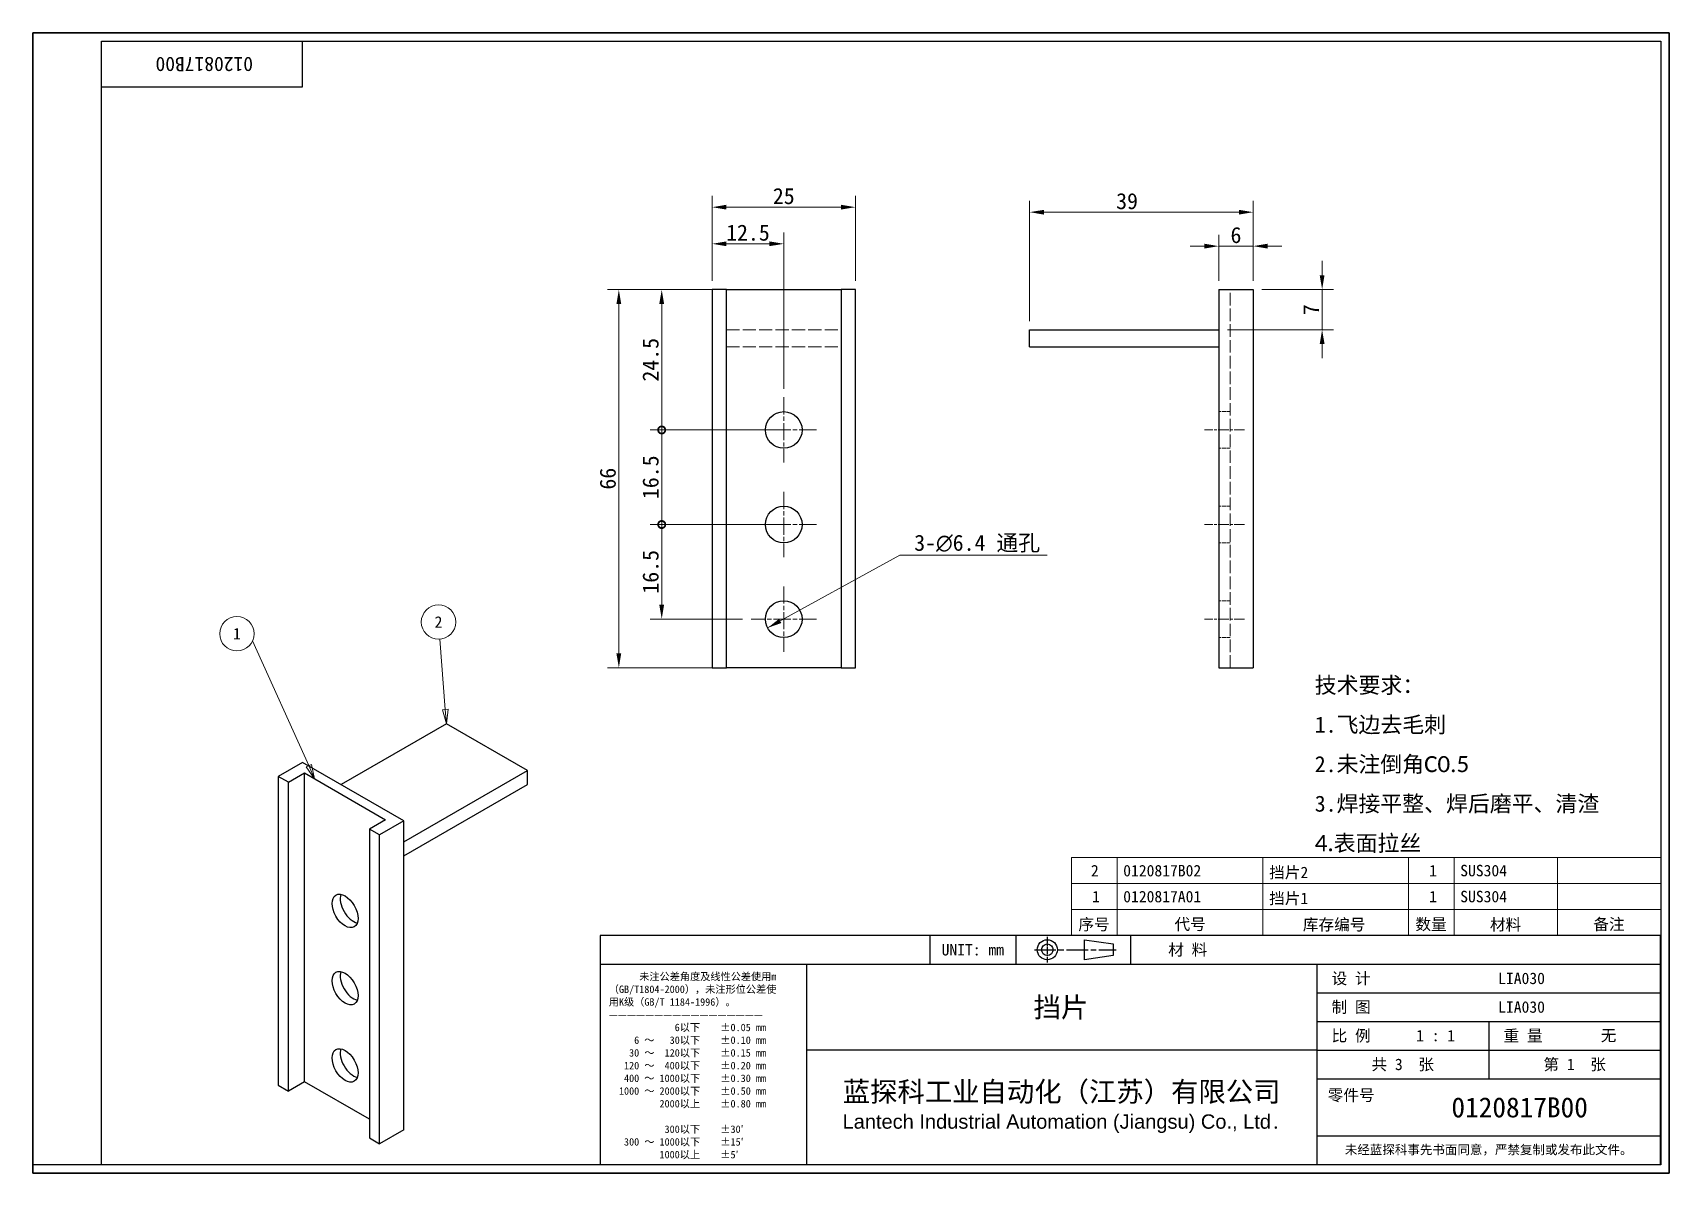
# Model space of a CAD drawing. Header units: millimetres. Extents: x 6 to 292, y 5 to 205.
import ezdxf
from ezdxf.enums import TextEntityAlignment as Align

# ---------------------------------------------------------------- set-up
doc = ezdxf.new("R2010")
doc.units = ezdxf.units.MM
doc.linetypes.add('CHAIN', pattern=[0.3543, 0.2362, -0.0295, 0.0591, -0.0295])
doc.linetypes.add('DASHED', pattern=[0.2067, 0.1654, -0.0413])
for name, color, linetype, lineweight in [('1', 7, 'Continuous', 18), ('可见 (ISO)', 7, 'Continuous', 25), ('图框 (ISO)', 7, 'Continuous', 35), ('标题 (ISO)', 7, 'Continuous', 25)]:
    doc.layers.add(name, color=color, linetype=linetype, lineweight=lineweight)
for name, color, linetype, lineweight, true_color in [('中心标记 (ISO)', 1, 'CHAIN', 18, 0xff0000), ('中心线 (ISO)', 1, 'CHAIN', 18, 0xff0000), ('尺寸 (ISO)', 7, 'Continuous', 18, 0x008000), ('符号 (ISO)', 7, 'Continuous', 18, 0x008000), ('隐藏 (ISO)', 5, 'DASHED', 18, 0x0000ff)]:
    doc.layers.add(name, color=color, linetype=linetype, lineweight=lineweight, true_color=true_color)
doc.styles.add('文本样式164', font='SimSun.ttf')
doc.styles.add('文本样式165', font='SimSun.ttf')
doc.styles.add('文本样式74', font='SimSun.ttf')
doc.styles.add('最新国标', font='simfang.ttf')
doc.styles.add('注释文本 (ISO)', font='simfang.ttf')
doc.dimstyles.new('默认 (GB)', dxfattribs={"dimtxt": 2.8, "dimasz": 2.5, "dimexe": 2, "dimexo": 1.5, "dimgap": 0.5, "dimtad": 1, "dimtoh": 1, "dimdsep": 46, "dimtxsty": '最新国标', "dimcen": 0.09, "dimdle": 10, "dimclrd": 256, "dimclre": 256, "dimclrt": 256, "dimaunit": 1, "dimadec": 3, "dimazin": 2, "dimtfac": 0.535714, "dimtdec": 3, "dimtmove": 0, "dimatfit": 3, "dimfxl": 0, "dimtolj": 1, "dimlwd": -1, "dimlwe": -1, "dimarcsym": 0})
doc.dimstyles.new('默认 (GB)$7', dxfattribs={"dimtxt": 2.8, "dimasz": 2.5, "dimexe": 2, "dimexo": 1.5, "dimgap": 0.5, "dimtad": 1, "dimtoh": 1, "dimdsep": 46, "dimtxsty": '最新国标', "dimcen": 0.09, "dimdle": 10, "dimclrd": 256, "dimclre": 256, "dimclrt": 256, "dimaunit": 1, "dimadec": 3, "dimazin": 2, "dimtfac": 0.535714, "dimtdec": 3, "dimtmove": 0, "dimatfit": 3, "dimfxl": 0, "dimtolj": 1, "dimlwd": -1, "dimlwe": -1, "dimarcsym": 0})

# ---------------------------------------------------------------- blocks, each defined once
blk = doc.blocks.new('图框 最新国标')
at = {"layer": '图框 (ISO)'}
for p, q in [((6, 7), (6, 204.5)), ((6, 204.5), (291.5, 204.5)), ((291.5, 204.5), (291.5, 5.5)), ((6, 7), (6, 5.5)), ((6, 7), (6, 5.5)), ((291.5, 5.5), (6, 5.5))]:
    blk.add_line(p, q, dxfattribs=at)
at = {"layer": '图框 (ISO)', "color": 7, "linetype": 'Continuous', "lineweight": 25}
for p, q in [((18, 203), (290, 203)), ((18, 7), (18, 203)), ((18, 203), (290, 203)), ((53, 203), (53, 195)), ((290, 203), (290, 7)), ((290, 203), (290, 7)), ((53, 195), (18, 195)), ((290, 7), (6, 7)), ((290, 7), (18, 7))]:
    blk.add_line(p, q, dxfattribs=at)
at = {"layer": '图框 (ISO)', "style": '文本样式74'}
blk.add_attdef('零件代号_001', (44.43, 200.25), '', height=2.5, rotation=180, dxfattribs=at)
blk = doc.blocks.new('标题栏 最新国标')
at = {"layer": '标题 (ISO)'}
for p, q in [((381.98, -183.84), (196.98, -183.84)), ((196.98, -183.84), (196.98, -223.84)), ((254.48, -183.84), (254.48, -188.84)), ((269.48, -183.84), (269.48, -188.84)), ((281.48, -188.09), (281.48, -184.59)), ((281.48, -184.59), (286.48, -185.34)), ((286.48, -185.34), (286.48, -187.34)), ((289.48, -183.84), (289.48, -188.84)), ((381.98, -223.84), (381.98, -183.84)), ((383.48, -183.84), (383.48, -225.34)), ((286.48, -187.34), (281.48, -188.09)), ((196.98, -188.84), (381.98, -188.84)), ((232.98, -188.84), (232.98, -223.84)), ((321.98, -188.84), (321.98, -223.84)), ((321.98, -193.84), (381.98, -193.84)), ((321.98, -198.84), (381.98, -198.84)), ((351.98, -198.84), (351.98, -208.84)), ((321.98, -203.84), (232.98, -203.84)), ((321.98, -203.84), (381.98, -203.84)), ((321.98, -208.84), (381.98, -208.84)), ((321.98, -218.84), (381.98, -218.84)), ((196.98, -223.84), (381.98, -223.84)), ((383.48, -225.34), (196.98, -225.34))]:
    blk.add_line(p, q, dxfattribs=at)
at = {"layer": '标题 (ISO)', "linetype": 'CHAIN', "ltscale": 5.000333}
blk.add_line((274.98, -184.09), (274.98, -188.59), dxfattribs=at)
at = {"layer": '标题 (ISO)', "linetype": 'CHAIN', "ltscale": 15.834605}
blk.add_line((272.73, -186.34), (286.98, -186.34), dxfattribs=at)
at = {"layer": '标题 (ISO)'}
for radius in [1.75, 1]:
    blk.add_circle((274.98, -186.34), radius, dxfattribs=at)
at = {"layer": '1', "style": '文本样式164'}
for s, p in [('UNIT: mm', (261.98, -186.34)), ('材 料', (299.48, -186.34)), ('设 计', (327.98, -191.34)), ('制 图', (327.98, -196.34)), ('比 例', (327.98, -201.34)), ('重 量', (357.98, -201.34)), ('共 3  张', (336.98, -206.34)), ('第 1  张', (366.98, -206.34))]:
    blk.add_text(s, height=2, dxfattribs=at).set_placement(p, align=Align.MIDDLE_CENTER)
at = {"layer": '标题 (ISO)', "style": '注释文本 (ISO)'}
for s, insert, char_height, attachment_point, line_spacing_factor in [('\\fSimSun|b0|i0;{\\H1.3000;      未注公差角度及线性公差使用m\\P}\\fSimSun|b0|i0;{\\H1.3000;（GB/T1804-2000），未注形位公差使\\P}\\fSimSun|b0|i0;{\\H1.3000;用K级（GB/T 1184-1996）。\\P}\\fSimSun|b0|i0;{\\H1.3000;—————————————————\\P}\\fSimSun|b0|i0;{\\H1.3000;             6以下    ±0.05 mm\\P}\\fSimSun|b0|i0;{\\H1.3000;     6 ～   30以下    ±0.10 mm\\P}\\fSimSun|b0|i0;{\\H1.3000;    30 ～  120以下    ±0.15 mm\\P}\\fSimSun|b0|i0;{\\H1.3000;   120 ～  400以下    ±0.20 mm\\P}\\fSimSun|b0|i0;{\\H1.3000;   400 ～ 1000以下    ±0.30 mm\\P}\\fSimSun|b0|i0;{\\H1.3000;  1000 ～ 2000以下    ±0.50 mm\\P}\\fSimSun|b0|i0;{\\H1.3000;          2000以上    ±0.80 mm\\P}\\fSimSun|b0|i0;{\\H1.3000;\\P}\\fSimSun|b0|i0;{\\H1.3000;           300以下    ±30′\\P}\\fSimSun|b0|i0;{\\H1.3000;   300 ～ 1000以下    ±15′\\P}\\fSimSun|b0|i0;{\\H1.3000;          1000以上    ±5′}', (198.48, -206.63), 1.3, 4, 1.023913), ('{\\fMicrosoft YaHei|b0|i0|c134|p34;\\H1.75x;蓝探科工业自动化（江苏）有限公司\\P\\fArial|b0|i0|c0|p34;\\H0.71429x;Lantech Industrial Automation (Jiangsu) Co., Ltd\\fFangSong|b0|i0|c134|p49;.\\H1.15195x; }', (277.48, -213.84), 2, 5, 0.978695)]:
    blk.add_mtext(s, dxfattribs=dict(at, insert=insert, char_height=char_height, attachment_point=attachment_point, line_spacing_factor=line_spacing_factor))
at = {"layer": '标题 (ISO)', "attachment_point": 5, "style": '注释文本 (ISO)'}
for s, insert, char_height in [('\\fFangSong|b0|i0;零件号', (327.98, -211.84), 2), ('\\fSimSun|b0|i0;{\\H1.6000;未经蓝探科事先书面同意，严禁复制或发布此文件。}', (351.98, -221.34), 1.6)]:
    blk.add_mtext(s, dxfattribs=dict(at, insert=insert, char_height=char_height))
at = {"layer": '标题 (ISO)', "style": '注释文本 (ISO)'}
blk.add_attdef('材料', text='', height=2, dxfattribs=at).set_placement((324.48, -186.34), align=Align.MIDDLE_CENTER)
at = {"layer": '标题 (ISO)'}
for tag, p, height, style in [('设计人_001', (353.63, -192.33), 2, '注释文本 (ISO)'), ('库存编号_001', (272.57, -198.13), 3.5, '文本样式165'), ('设计人_001', (353.63, -197.33), 2, '注释文本 (ISO)'), ('视图比例_001', (339.32, -202.33), 2, '注释文本 (ISO)'), ('质量\\P3;_001', (371.53, -202.3), 2, '注释文本 (ISO)'), ('零件代号_001', (345.48, -215.59), 3.5, '文本样式165')]:
    blk.add_attdef(tag, p, '', height=height, dxfattribs=dict(at, style=style))
blk = doc.blocks.new('明细栏')
at = {"layer": '符号 (ISO)'}
for p, q in [((290, 60.58), (187.2, 60.58)), ((187.2, 60.58), (187.2, 51.53)), ((195.2, 60.58), (195.2, 51.53)), ((220.6, 60.58), (220.6, 51.53)), ((246, 60.58), (246, 51.53)), ((254, 60.58), (254, 51.53)), ((272, 60.58), (272, 51.53)), ((290, 60.58), (290, 51.53)), ((290, 56.05), (187.2, 56.05)), ((290, 51.53), (187.2, 51.53)), ((187.2, 47), (187.2, 51.53)), ((195.2, 47), (195.2, 51.53)), ((220.6, 47), (220.6, 51.53)), ((246, 47), (246, 51.53)), ((254, 47), (254, 51.53)), ((272, 47), (272, 51.53)), ((290, 47), (290, 51.53)), ((290, 47), (187.2, 47))]:
    blk.add_line(p, q, dxfattribs=at)
at = {"layer": '符号 (ISO)', "char_height": 2, "attachment_point": 7, "style": '注释文本 (ISO)'}
for s, insert in [('2', (190.61, 57.3)), ('0120817B02', (196.24, 57.27)), ('挡片2', (221.7, 56.77)), ('1', (249.61, 57.3)), ('SUS304', (255.03, 57.28)), ('1', (190.81, 52.77)), ('0120817A01', (196.24, 52.74)), ('挡片1', (221.7, 52.25)), ('1', (249.61, 52.77)), ('SUS304', (255.03, 52.75)), ('序号', (188.42, 47.71)), ('代号', (205.19, 47.73)), ('库存编号', (227.58, 47.66)), ('数量', (247.21, 47.72)), ('材料', (260.21, 47.68)), ('备注', (278.25, 47.74))]:
    blk.add_mtext(s, dxfattribs=dict(at, insert=insert))
blk = doc.blocks.new('引出序号1')
at = {"layer": '符号 (ISO)'}
for p, q in [((54.16, 76.62), (44.34, 98.41)), ((54.61, 76.82), (53.7, 76.41)), ((53.7, 76.41), (55.18, 74.34)), ((54.16, 76.62), (55.18, 74.34)), ((55.18, 74.34), (54.61, 76.82))]:
    blk.add_line(p, q, dxfattribs=at)
at = {"layer": '符号 (ISO)', "flags": 128}
blk.add_lwpolyline([(53.7, 76.41), (55.18, 74.34), (54.61, 76.82), (53.7, 76.41)], dxfattribs=at)
at = {"layer": '符号 (ISO)'}
blk.add_circle((41.62, 99.64), 3, dxfattribs=at)
blk.add_solid([(53.7, 76.41), (55.18, 74.34), (54.61, 76.82), (53.7, 76.41)], dxfattribs=at)
at = {"layer": '符号 (ISO)', "insert": (41.62, 99.64), "char_height": 2, "attachment_point": 5, "style": '注释文本 (ISO)'}
blk.add_mtext('1', dxfattribs=at)
blk = doc.blocks.new('引出序号2')
at = {"layer": '符号 (ISO)'}
for p, q in [((77.97, 86.42), (77.02, 98.7)), ((78.47, 86.46), (77.48, 86.38)), ((77.48, 86.38), (78.17, 83.93)), ((77.97, 86.42), (78.17, 83.93)), ((78.17, 83.93), (78.47, 86.46))]:
    blk.add_line(p, q, dxfattribs=at)
at = {"layer": '符号 (ISO)', "flags": 128}
blk.add_lwpolyline([(77.48, 86.38), (78.17, 83.93), (78.47, 86.46), (77.48, 86.38)], dxfattribs=at)
at = {"layer": '符号 (ISO)'}
blk.add_circle((76.79, 101.68), 3, dxfattribs=at)
blk.add_solid([(77.48, 86.38), (78.17, 83.93), (78.47, 86.46), (77.48, 86.38)], dxfattribs=at)
at = {"layer": '符号 (ISO)', "insert": (76.79, 101.68), "char_height": 2, "attachment_point": 5, "style": '注释文本 (ISO)'}
blk.add_mtext('2', dxfattribs=at)
blk = doc.blocks.new('_DotSmall')
at = {"color": 0, "linetype": 'ByBlock', "const_width": 0.5}
blk.add_lwpolyline([(-0.0625, 0, 1), (0.0625, 0, 1)], format="xyb", close=True, dxfattribs=at)
blk = doc.blocks.new('*D8')
at = {"layer": 'Defpoints', "color": 0, "transparency": 16777216}
for p in [(115.73, 118.69), (137.02, 118.69), (131.32, 102.19)]:
    blk.add_point(p, dxfattribs=at)
at = {"layer": '尺寸 (ISO)', "color": 116, "true_color": 0x00803f, "transparency": 16777216}
for p, q in [((135.52, 118.69), (113.73, 118.69)), ((115.73, 104.69), (115.73, 118.69)), ((129.82, 102.19), (113.73, 102.19))]:
    blk.add_line(p, q, dxfattribs=at)
blk.add_solid([(115.31, 104.69), (116.14, 104.69), (115.73, 102.19)], dxfattribs=at)
at = {"layer": '尺寸 (ISO)', "color": 116, "true_color": 0x00803f, "transparency": 16777216, "xscale": 2.5, "yscale": 2.5, "zscale": 2.5, "rotation": 90}
blk.add_blockref('_DotSmall', (115.73, 118.69), dxfattribs=at)
at = {"layer": '尺寸 (ISO)', "transparency": 16777216, "insert": (113.8, 110.44), "char_height": 2.8, "attachment_point": 5, "rotation": 90, "style": '最新国标'}
blk.add_mtext('\\A1;16.5', dxfattribs=at)
blk = doc.blocks.new('*D10')
at = {"layer": 'Defpoints', "color": 0, "transparency": 16777216}
for p in [(115.73, 159.69), (127.02, 159.69), (137.02, 135.19)]:
    blk.add_point(p, dxfattribs=at)
at = {"layer": '尺寸 (ISO)', "color": 116, "true_color": 0x00803f, "transparency": 16777216}
for p, q in [((125.52, 159.69), (113.73, 159.69)), ((115.73, 135.19), (115.73, 157.19)), ((135.52, 135.19), (113.73, 135.19))]:
    blk.add_line(p, q, dxfattribs=at)
blk.add_solid([(115.31, 157.19), (116.14, 157.19), (115.73, 159.69)], dxfattribs=at)
at = {"layer": '尺寸 (ISO)', "color": 116, "true_color": 0x00803f, "transparency": 16777216, "xscale": 2.5, "yscale": 2.5, "zscale": 2.5, "rotation": 270}
blk.add_blockref('_DotSmall', (115.73, 135.19), dxfattribs=at)
at = {"layer": '尺寸 (ISO)', "transparency": 16777216, "insert": (113.8, 147.44), "char_height": 2.8, "attachment_point": 5, "rotation": 90, "style": '最新国标'}
blk.add_mtext('\\A1;24.5', dxfattribs=at)
blk = doc.blocks.new('*D11')
at = {"layer": 'Defpoints', "color": 0, "transparency": 16777216}
for p in [(115.73, 135.19), (137.02, 135.19), (137.02, 118.69)]:
    blk.add_point(p, dxfattribs=at)
at = {"layer": '尺寸 (ISO)', "color": 116, "true_color": 0x00803f, "transparency": 16777216}
for p, q in [((135.52, 135.19), (113.73, 135.19)), ((115.73, 118.69), (115.73, 135.19)), ((135.52, 118.69), (113.73, 118.69))]:
    blk.add_line(p, q, dxfattribs=at)
at = {"layer": '尺寸 (ISO)', "color": 116, "true_color": 0x00803f, "transparency": 16777216, "xscale": 2.5, "yscale": 2.5, "zscale": 2.5}
for p, rotation in [((115.73, 135.19), 90), ((115.73, 118.69), 270)]:
    blk.add_blockref('_DotSmall', p, dxfattribs=dict(at, rotation=rotation))
at = {"layer": '尺寸 (ISO)', "transparency": 16777216, "insert": (113.8, 126.94), "char_height": 2.8, "attachment_point": 5, "rotation": 90, "style": '最新国标'}
blk.add_mtext('\\A1;16.5', dxfattribs=at)
blk = doc.blocks.new('*D12')
at = {"layer": 'Defpoints', "color": 0, "transparency": 16777216}
for p in [(137.02, 167.67), (124.52, 159.69), (137.02, 140.89)]:
    blk.add_point(p, dxfattribs=at)
at = {"layer": '尺寸 (ISO)', "color": 116, "true_color": 0x00803f, "transparency": 16777216}
for p, q in [((124.52, 161.19), (124.52, 169.67)), ((137.02, 142.39), (137.02, 169.67)), ((127.02, 167.67), (134.52, 167.67))]:
    blk.add_line(p, q, dxfattribs=at)
for points in [[(127.02, 168.09), (127.02, 167.26), (124.52, 167.67)], [(134.52, 168.09), (134.52, 167.26), (137.02, 167.67)]]:
    blk.add_solid(points, dxfattribs=at)
at = {"layer": '尺寸 (ISO)', "transparency": 16777216, "insert": (130.77, 169.6), "char_height": 2.8, "attachment_point": 5, "style": '最新国标'}
blk.add_mtext('\\A1;12.5', dxfattribs=at)
blk = doc.blocks.new('*D13')
at = {"layer": 'Defpoints', "color": 0, "transparency": 16777216}
for p in [(149.52, 174.06), (124.52, 159.69), (149.52, 159.69)]:
    blk.add_point(p, dxfattribs=at)
at = {"layer": '尺寸 (ISO)', "color": 116, "true_color": 0x00803f, "transparency": 16777216}
for p, q in [((124.52, 161.19), (124.52, 176.06)), ((149.52, 161.19), (149.52, 176.06)), ((127.02, 174.06), (147.02, 174.06))]:
    blk.add_line(p, q, dxfattribs=at)
for points in [[(127.02, 174.48), (127.02, 173.65), (124.52, 174.06)], [(147.02, 174.48), (147.02, 173.65), (149.52, 174.06)]]:
    blk.add_solid(points, dxfattribs=at)
at = {"layer": '尺寸 (ISO)', "transparency": 16777216, "insert": (137.02, 175.98), "char_height": 2.8, "attachment_point": 5, "style": '最新国标'}
blk.add_mtext('\\A1;25', dxfattribs=at)
blk = doc.blocks.new('*D14')
at = {"layer": 'Defpoints', "color": 0, "transparency": 16777216}
for p in [(127.02, 159.69), (108.25, 93.69), (127.02, 93.69)]:
    blk.add_point(p, dxfattribs=at)
at = {"layer": '尺寸 (ISO)', "color": 116, "true_color": 0x00803f, "transparency": 16777216}
for p, q in [((125.52, 159.69), (106.25, 159.69)), ((108.25, 157.19), (108.25, 96.19)), ((125.52, 93.69), (106.25, 93.69))]:
    blk.add_line(p, q, dxfattribs=at)
for points in [[(107.83, 157.19), (108.66, 157.19), (108.25, 159.69)], [(107.83, 96.19), (108.66, 96.19), (108.25, 93.69)]]:
    blk.add_solid(points, dxfattribs=at)
at = {"layer": '尺寸 (ISO)', "transparency": 16777216, "insert": (106.33, 126.69), "char_height": 2.8, "attachment_point": 5, "rotation": 90, "style": '最新国标'}
blk.add_mtext('\\A1;66', dxfattribs=at)
blk = doc.blocks.new('*D15')
at = {"layer": 'Defpoints', "color": 0, "transparency": 16777216}
for p in [(218.91, 167.26), (212.91, 159.69), (218.91, 159.69)]:
    blk.add_point(p, dxfattribs=at)
at = {"layer": '尺寸 (ISO)', "color": 116, "true_color": 0x00803f, "transparency": 16777216}
for p, q in [((212.91, 161.19), (212.91, 169.26)), ((218.91, 161.19), (218.91, 169.26)), ((210.41, 167.26), (207.91, 167.26)), ((212.91, 167.26), (215.41, 167.26)), ((215.41, 167.26), (216.41, 167.26)), ((218.91, 167.26), (216.41, 167.26)), ((221.41, 167.26), (223.91, 167.26))]:
    blk.add_line(p, q, dxfattribs=at)
for points in [[(210.41, 167.68), (210.41, 166.85), (212.91, 167.26)], [(221.41, 167.68), (221.41, 166.85), (218.91, 167.26)]]:
    blk.add_solid(points, dxfattribs=at)
at = {"layer": '尺寸 (ISO)', "transparency": 16777216, "insert": (215.91, 169.18), "char_height": 2.8, "attachment_point": 5, "style": '最新国标'}
blk.add_mtext('\\A1;6', dxfattribs=at)
blk = doc.blocks.new('*D16')
at = {"layer": 'Defpoints', "color": 0, "transparency": 16777216}
for p in [(218.91, 173.19), (218.91, 159.69), (179.91, 152.69)]:
    blk.add_point(p, dxfattribs=at)
at = {"layer": '尺寸 (ISO)', "color": 116, "true_color": 0x00803f, "transparency": 16777216}
for p, q in [((179.91, 154.19), (179.91, 175.19)), ((218.91, 161.19), (218.91, 175.19)), ((182.41, 173.19), (216.41, 173.19))]:
    blk.add_line(p, q, dxfattribs=at)
for points in [[(182.41, 173.6), (182.41, 172.77), (179.91, 173.19)], [(216.41, 173.6), (216.41, 172.77), (218.91, 173.19)]]:
    blk.add_solid(points, dxfattribs=at)
at = {"layer": '尺寸 (ISO)', "transparency": 16777216, "insert": (196.91, 175.1), "char_height": 2.8, "attachment_point": 5, "style": '最新国标'}
blk.add_mtext('\\A1;39', dxfattribs=at)
blk = doc.blocks.new('*D17')
at = {"layer": 'Defpoints', "color": 0, "transparency": 16777216}
for p in [(218.91, 159.69), (230.94, 159.69), (212.91, 152.69)]:
    blk.add_point(p, dxfattribs=at)
at = {"layer": '尺寸 (ISO)', "color": 116, "true_color": 0x00803f, "transparency": 16777216}
for p, q in [((230.94, 162.19), (230.94, 164.69)), ((220.41, 159.69), (232.94, 159.69)), ((230.94, 159.69), (230.94, 157.19)), ((230.94, 155.19), (230.94, 157.19)), ((230.94, 152.69), (230.94, 155.19)), ((214.41, 152.69), (232.94, 152.69)), ((230.94, 150.19), (230.94, 147.69))]:
    blk.add_line(p, q, dxfattribs=at)
for points in [[(230.52, 162.19), (231.36, 162.19), (230.94, 159.69)], [(230.52, 150.19), (231.36, 150.19), (230.94, 152.69)]]:
    blk.add_solid(points, dxfattribs=at)
at = {"layer": '尺寸 (ISO)', "transparency": 16777216, "insert": (229.02, 156.19), "char_height": 2.8, "attachment_point": 5, "rotation": 90, "style": '最新国标'}
blk.add_mtext('\\A1;7', dxfattribs=at)

msp = doc.modelspace()

# ---------------------------------------------------------------- linework, layer by layer
at = {"layer": '中心标记 (ISO)', "ltscale": 12.667665}
for p, q in [((137.019, 140.886), (137.019, 129.486)), ((142.719, 135.186), (131.319, 135.186)), ((137.019, 124.386), (137.019, 112.986)), ((142.719, 118.686), (131.319, 118.686)), ((137.019, 107.886), (137.019, 96.486)), ((142.719, 102.186), (131.319, 102.186))]:
    msp.add_line(p, q, dxfattribs=at)
at = {"layer": '中心线 (ISO)', "ltscale": 7.778352}
for p, q in [((217.405, 135.186), (210.405, 135.186)), ((217.405, 118.686), (210.405, 118.686)), ((217.405, 102.186), (210.405, 102.186))]:
    msp.add_line(p, q, dxfattribs=at)
at = {"layer": '可见 (ISO)'}
for p, q in [((127.019, 159.686), (124.519, 159.686)), ((124.519, 159.686), (124.519, 93.686)), ((127.019, 93.686), (127.019, 159.686)), ((127.019, 159.686), (147.019, 159.686)), ((147.019, 159.686), (147.019, 93.686)), ((149.519, 159.686), (147.019, 159.686)), ((149.519, 93.686), (149.519, 159.686)), ((212.905, 159.686), (212.905, 93.686)), ((212.905, 159.686), (218.905, 159.686)), ((218.905, 159.686), (218.905, 93.686)), ((179.905, 149.686), (179.905, 152.686)), ((179.905, 152.686), (212.905, 152.686)), ((179.905, 149.686), (212.905, 149.686)), ((124.519, 93.686), (127.019, 93.686)), ((147.019, 93.686), (127.019, 93.686)), ((147.019, 93.686), (149.519, 93.686)), ((212.905, 93.686), (218.905, 93.686)), ((78.168, 83.93), (59.784, 73.315)), ((92.31, 75.765), (78.168, 83.93)), ((53.066, 77.194), (48.823, 74.744)), ((70.744, 66.987), (53.066, 77.194)), ((50.591, 73.723), (48.823, 74.744)), ((48.823, 74.744), (48.823, 20.855)), ((50.591, 73.723), (53.42, 75.356)), ((53.42, 21.468), (53.42, 75.356)), ((53.42, 75.356), (67.562, 67.191)), ((70.744, 63.313), (92.31, 75.765)), ((92.31, 73.315), (92.31, 75.765)), ((50.591, 19.835), (50.591, 73.723)), ((70.744, 60.864), (92.31, 73.315)), ((67.562, 67.191), (64.733, 65.558)), ((70.744, 66.987), (66.501, 64.538)), ((70.744, 13.099), (70.744, 66.987)), ((64.733, 65.558), (64.733, 11.67)), ((66.501, 64.538), (64.733, 65.558)), ((66.501, 10.649), (66.501, 64.538)), ((48.823, 20.855), (50.591, 19.835)), ((53.42, 21.468), (50.591, 19.835)), ((64.733, 14.936), (53.42, 21.468)), ((64.733, 11.67), (66.501, 10.649)), ((70.744, 13.099), (66.501, 10.649))]:
    msp.add_line(p, q, dxfattribs=at)
for centre in [(137.019, 135.186), (137.019, 118.686), (137.019, 102.186)]:
    msp.add_circle(centre, 3.2, dxfattribs=at)
for centre in [(60.491, 51.27), (60.491, 37.798), (60.491, 24.325)]:
    msp.add_ellipse(centre, major_axis=(1.6, -2.771), ratio=0.5773503, dxfattribs=at)
for centre in [(61.905, 52.086), (61.905, 38.614), (61.905, 25.142)]:
    msp.add_ellipse(centre, major_axis=(1.6, -2.771), ratio=0.5773503, start_param=3.5993548, end_param=5.8254232, dxfattribs=at)
at = {"layer": '隐藏 (ISO)', "ltscale": 13.304306}
msp.add_line((214.905, 93.686), (214.905, 159.686), dxfattribs=at)
at = {"layer": '隐藏 (ISO)', "ltscale": 13.822656}
for p, q in [((127.019, 152.686), (147.019, 152.686)), ((127.019, 149.686), (147.019, 149.686))]:
    msp.add_line(p, q, dxfattribs=at)
at = {"layer": '隐藏 (ISO)', "ltscale": 3.809293}
for p, q in [((214.905, 138.386), (212.905, 138.386)), ((214.905, 131.986), (212.905, 131.986)), ((214.905, 121.886), (212.905, 121.886)), ((214.905, 115.486), (212.905, 115.486)), ((214.905, 105.386), (212.905, 105.386)), ((214.905, 98.986), (212.905, 98.986))]:
    msp.add_line(p, q, dxfattribs=at)

# ---------------------------------------------------------------- block references
msp.add_blockref('图框 最新国标', (0, 0)).add_auto_attribs({'零件代号_001': '0120817B00'})
ref = msp.add_blockref('标题栏 最新国标', (-91.983, 230.844))
ref.add_attrib('零件代号_001', '0120817B00', (253.496, 15.25), dxfattribs={"layer": '标题 (ISO)', "height": 3.5, "style": '文本样式165'})
ref.add_attrib('库存编号_001', '挡片', (180.592, 32.711), dxfattribs={"layer": '标题 (ISO)', "height": 3.5, "style": '文本样式165'})
ref.add_attrib('质量\\P3;_001', '无', (279.543, 28.54), dxfattribs={"layer": '标题 (ISO)', "height": 2, "style": '注释文本 (ISO)'})
ref.add_attrib('视图比例_001', '1 : 1', (247.337, 28.517), dxfattribs={"layer": '标题 (ISO)', "height": 2, "style": '注释文本 (ISO)'})
ref.add_attrib('设计人_001', 'LIA030', (261.651, 38.511), dxfattribs={"layer": '标题 (ISO)', "height": 2, "style": '注释文本 (ISO)'})
ref.add_attrib('设计人_001', 'LIA030', (261.651, 33.511), dxfattribs={"layer": '标题 (ISO)', "height": 2, "style": '注释文本 (ISO)'})
at = {"layer": '符号 (ISO)'}
for name in ['引出序号2', '引出序号1', '明细栏']:
    msp.add_blockref(name, (0, 0), dxfattribs=at)

# ---------------------------------------------------------------- texts
at = {"layer": '符号 (ISO)', "char_height": 2.8}
for s, insert, width, attachment_point, line_spacing_factor, style in [('3-\\fAIGDT|b0|i0;{\\H2.8000;n}\\fFangSong|b0|i0;{\\H2.8000;6.4 通孔}', (159.778, 113.803), 24.33787, 7, 0.49, '最新国标'), ('\\fFangSong|b0|i0;{\\H2.8000;技术要求：\\P}\\fFangSong|b0|i0;{\\H2.8000;1.飞边去毛刺\\P}\\fFangSong|b0|i0;{\\H2.8000;2.未注倒角}\\fCalibri|b0|i0;{\\H2.8000;C0.5\\P}\\fFangSong|b0|i0;{\\H2.8000;3.焊接平整、焊后磨平、清渣}\\fCalibri|b0|i0;{\\H2.8000;\\P}\\fCalibri|b0|i0;{\\H2.8000;4.}\\fFangSong|b0|i0;{\\H2.8000;表面拉丝}', (229.65, 76.732), 54.49357, 4, 1.476622, '注释文本 (ISO)')]:
    msp.add_mtext(s, dxfattribs=dict(at, insert=insert, width=width, attachment_point=attachment_point, line_spacing_factor=line_spacing_factor, style=style))

# ---------------------------------------------------------------- dimensions: what is measured, and where the dimension line sits
at = {"layer": '尺寸 (ISO)', "color": 116, "true_color": 0x00803f}
for base, p1, p2, angle, override, picture, middle in [((149.519, 174.065), (124.519, 159.686), (149.519, 159.686), 180, {"dimgap": 0.5, "dimtoh": 0, "dimdec": 2, "dimtol": 0, "dimlim": 0, "dimtp": 0, "dimtm": 0, "dimtdec": 3, "dimtofl": 0, "dimatfit": 1}, '*D13', (137.019, 174.065)), ((218.905, 173.186), (179.905, 152.686), (218.905, 159.686), 180, {"dimgap": 0.5, "dimtoh": 0, "dimdec": 2, "dimtol": 0, "dimlim": 0, "dimtp": 0, "dimtm": 0, "dimtdec": 3, "dimtofl": 0, "dimatfit": 1}, '*D16', (196.905, 173.186)), ((137.019, 167.674), (124.519, 159.686), (137.019, 140.886), 180, {"dimgap": 0.5, "dimtoh": 0, "dimdec": 2, "dimtol": 0, "dimlim": 0, "dimtp": 0, "dimtm": 0, "dimtdec": 3, "dimtofl": 0, "dimatfit": 1}, '*D12', (130.769, 167.674)), ((218.905, 167.262), (212.905, 159.686), (218.905, 159.686), 180, {"dimgap": 0.5, "dimtoh": 0, "dimdec": 2, "dimtol": 0, "dimlim": 0, "dimtp": 0, "dimtm": 0, "dimtdec": 3, "dimtofl": 0}, '*D15', (215.905, 167.262)), ((230.939, 159.686), (212.905, 152.686), (218.905, 159.686), 90, {"dimgap": 0.5, "dimtoh": 0, "dimdec": 2, "dimtol": 0, "dimlim": 0, "dimtp": 0, "dimtm": 0, "dimtdec": 3, "dimtofl": 0}, '*D17', (230.939, 156.186)), ((108.247, 93.686), (127.019, 159.686), (127.019, 93.686), 270, {"dimgap": 0.5, "dimtoh": 0, "dimdec": 2, "dimtol": 0, "dimlim": 0, "dimtp": 0, "dimtm": 0, "dimtdec": 3, "dimtofl": 0, "dimatfit": 1}, '*D14', (108.247, 126.686)), ((115.727, 159.686), (137.019, 135.186), (127.019, 159.686), 90, {"dimgap": 0.5, "dimtoh": 0, "dimdec": 2, "dimblk1": 'DotSmall', "dimsah": 1, "dimdle": 0, "dimtol": 0, "dimlim": 0, "dimtp": 0, "dimtm": 0, "dimtdec": 3, "dimtofl": 0, "dimatfit": 1}, '*D10', (115.727, 147.436)), ((115.727, 135.186), (137.019, 118.686), (137.019, 135.186), 90, {"dimgap": 0.5, "dimtoh": 0, "dimdec": 2, "dimblk1": 'DotSmall', "dimblk2": 'DotSmall', "dimsah": 1, "dimdle": 0, "dimtol": 0, "dimlim": 0, "dimtp": 0, "dimtm": 0, "dimtdec": 3, "dimtofl": 0, "dimatfit": 1}, '*D11', (115.727, 126.936)), ((115.727, 118.686), (131.319, 102.186), (137.019, 118.686), 90, {"dimgap": 0.5, "dimtoh": 0, "dimdec": 2, "dimblk2": 'DotSmall', "dimsah": 1, "dimdle": 0, "dimtol": 0, "dimlim": 0, "dimtp": 0, "dimtm": 0, "dimtdec": 3, "dimtofl": 0, "dimatfit": 1}, '*D8', (115.727, 110.436))]:
    dim = msp.add_linear_dim(base=base, p1=p1, p2=p2, angle=angle, dimstyle='默认 (GB)', override=override, dxfattribs=at)
    dim.commit()
    dim.dimension.update_dxf_attribs({"geometry": picture, "text_midpoint": middle, "dimtype": 160})

# ---------------------------------------------------------------- leaders
at = {"layer": '符号 (ISO)', "annotation_type": 0, "has_hookline": 1, "hookline_direction": 0, "text_width": 23.177}
msp.add_leader([(134.206, 100.66), (157.278, 113.336), (159.778, 113.336)], dimstyle='默认 (GB)$7', override={"dimgap": 0, "dimtad": 1}, dxfattribs=at)

doc.saveas('drawing.dxf')
